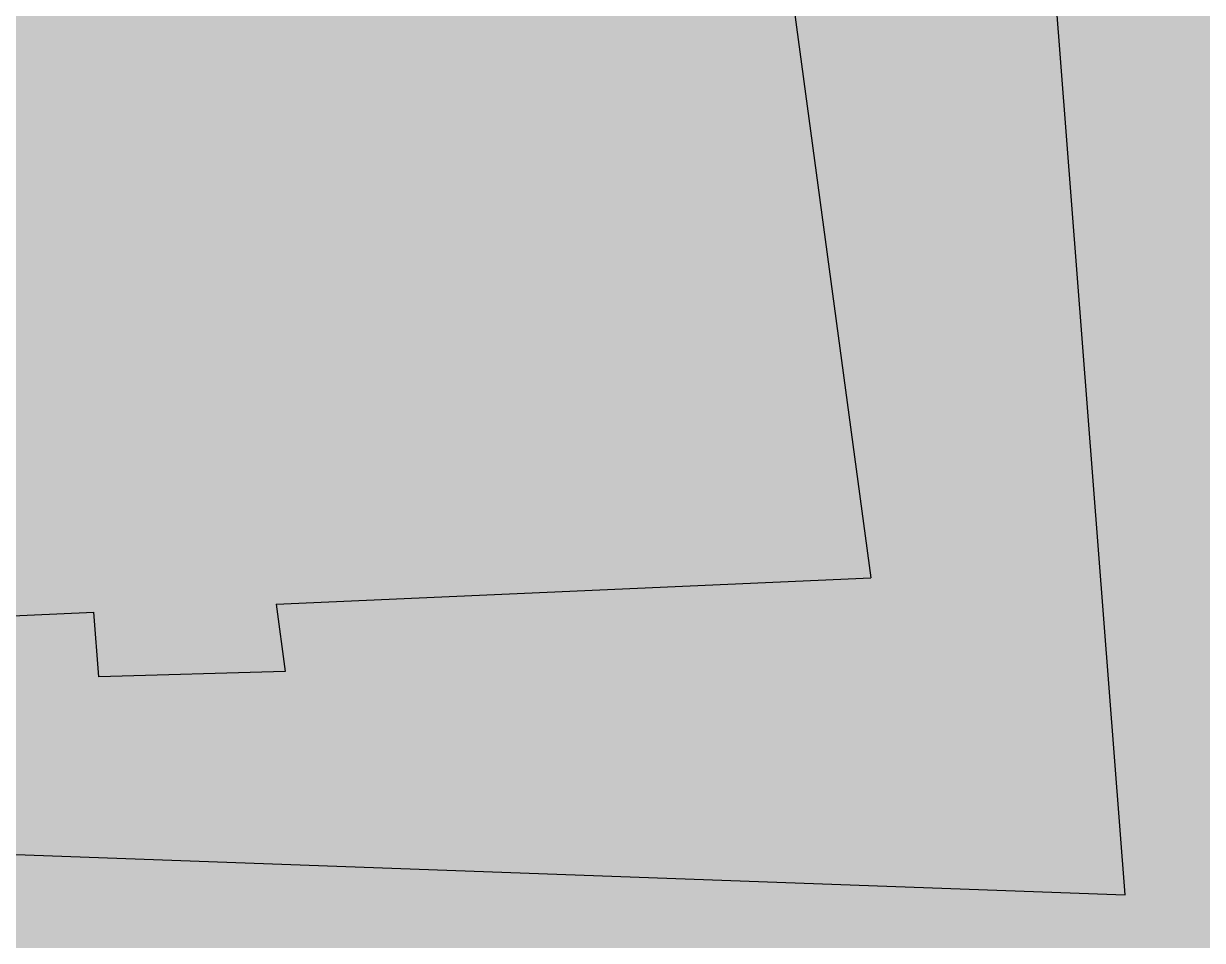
# Model space of a CAD drawing. Header units: centimetres. Extents: x 36197 to 153554, y 16793 to 70808.
# Drawn here: x 81660 to 84652, y 28059 to 30386 of the extents above; entities that cross this region are included whole.
import ezdxf

# ---------------------------------------------------------------- set-up
doc = ezdxf.new("R2010")
doc.units = ezdxf.units.CM
doc.layers.add('Pemukiman', color=250, linetype='Continuous', transparency=0.8)
doc.layers.add('Rel Kereta', color=230, linetype='Continuous', transparency=0.8)

msp = doc.modelspace()

# ---------------------------------------------------------------- hatches: boundary and pattern name
at = {"layer": 'Pemukiman', "true_color": 0x58ba48}
h = msp.add_hatch(color=85, dxfattribs=at)
h.dxf.hatch_style = 1
h.paths.add_polyline_path([(104968.7, 23982.4), (113008.9, 25350.2), (112920.2, 25871.6), (112882, 25881.3), (112818.9, 25928.5), (112778.7, 25996.2), (112767.5, 26074.2), (112816.5, 26992.9, -0.321038), (55925.1, 44356.1), (55629.1, 42906.1, 0.277679)])
at = {"layer": 'Pemukiman', "true_color": 0x8cd86b}
h = msp.add_hatch(color=73, dxfattribs=at)
h.dxf.hatch_style = 1
h.paths.add_polyline_path([(94313.3, 35172.8), (89071.7, 35185.6), (89069, 35145.7), (88962.2, 33578.7), (88165.9, 32722.8), (84170.8, 31862.3), (84455.7, 28175), (80952.5, 28302.2), (79216.7, 28776), (78849, 31449.6), (73593.6, 31042), (73524.3, 30585.2), (73470.8, 29800.5, 0.098362), (92652, 24462.1)])
at = {"layer": 'Pemukiman', "true_color": 0x636466}
h = msp.add_hatch(color=251, dxfattribs=at)
h.dxf.hatch_style = 1
h.paths.add_polyline_path([(83506.8, 31229.1), (83810.2, 28979.4), (82301.1, 28912.5), (82324.1, 28741.7), (81850.9, 28727.9), (81838.4, 28892), (79216.7, 28776), (80952.5, 28302.2), (84455.7, 28175), (84170.8, 31862.3), (78849, 31449.6), (78917.1, 30954.5)])
at = {"layer": 'Pemukiman', "true_color": 0xf8991e}
h = msp.add_hatch(color=30, dxfattribs=at)
h.dxf.hatch_style = 1
h.paths.add_polyline_path([(78917.1, 30954.5), (79216.7, 28776), (81838.4, 28892), (81850.9, 28727.9), (82324.1, 28741.7), (82301.1, 28912.5), (83810.2, 28979.4), (83506.8, 31229.1)])
at = {"layer": 'Rel Kereta', "true_color": 0x928178, "transparency": 33554687}
h = msp.add_hatch(color=252, dxfattribs=at)
h.dxf.hatch_style = 1
h.paths.add_polyline_path([(105230.4, 22506.1), (127360, 25792.7), (127383.6, 26200.4), (105160.6, 22899.8, -0.317213), (50534.2, 48541.6), (42260.4, 69166.7), (41849.3, 69198.1), (41816.9, 69198.4), (50173.1, 48367.7, 0.317358)])
at = {"layer": 'Rel Kereta', "true_color": 0x606161, "transparency": 33554687}
h = msp.add_hatch(color=251, dxfattribs=at)
h.dxf.hatch_style = 1
h.paths.add_polyline_path([(127383.6, 26200.4), (127453.4, 27402), (105037.1, 23588.5, -0.309326), (51894, 47610.3), (51193.7, 48776.9), (43049.4, 69079.4), (42868.6, 69120.3), (42260.4, 69166.7), (50534.2, 48541.6, 0.317213), (105160.6, 22899.8)])
at = {"layer": 'Rel Kereta', "true_color": 0x928178, "transparency": 33554687}
h = msp.add_hatch(color=252, dxfattribs=at)
h.dxf.hatch_style = 1
h.paths.add_polyline_path([(52236.1, 47817.3, 0.031685), (56102.1, 42606.6, -0.698583), (56193.2, 42756.3, -0.962774), (56523.9, 42914.2, -0.877474), (56953.5, 42901.8, -0.680311), (57135, 42506.5, -0.586323), (56950.1, 42176.2, -0.717675), (56745.4, 42091.7, -1.030255), (56410.3, 41930.2, 0.271121), (104968.7, 23982.4), (127477.2, 27811.6), (127453.4, 27402), (105037.1, 23588.5, -0.309326), (51894, 47610.3), (51193.7, 48776.9), (43049.4, 69079.4), (44028.3, 68858), (51475.2, 48959.4), (51769.8, 48229.4, 0.154532)])

# ---------------------------------------------------------------- linework, layer by layer
at = {"layer": 'Pemukiman'}
for p, q in [((84455.7, 28175), (84170.8, 31862.3)), ((83506.8, 31229.1), (83810.2, 28979.4)), ((82301.1, 28912.5), (83810.2, 28979.4)), ((82301.1, 28912.5), (82324.1, 28741.7)), ((79216.7, 28776), (81838.4, 28892)), ((81850.9, 28727.9), (81838.4, 28892)), ((82324.1, 28741.7), (81850.9, 28727.9)), ((80952.5, 28302.2), (84455.7, 28175))]:
    msp.add_line(p, q, dxfattribs=at)
msp.add_arc((96498.4, 75411.1), 51094, 217.43063, 288.62506, dxfattribs=at)
at = {"layer": 'Rel Kereta', "color": 18, "true_color": 0x000000}
for radius, start, end in [(52344.5, 209.65505, 280.05395), (52744.2, 209.62508, 280.05398), (51245, 211.29956, 280.05395), (51644.8, 211.29956, 280.05395)]:
    msp.add_arc((96022.6, 74440.4), radius, start, end, dxfattribs=at)

doc.saveas('drawing.dxf')
